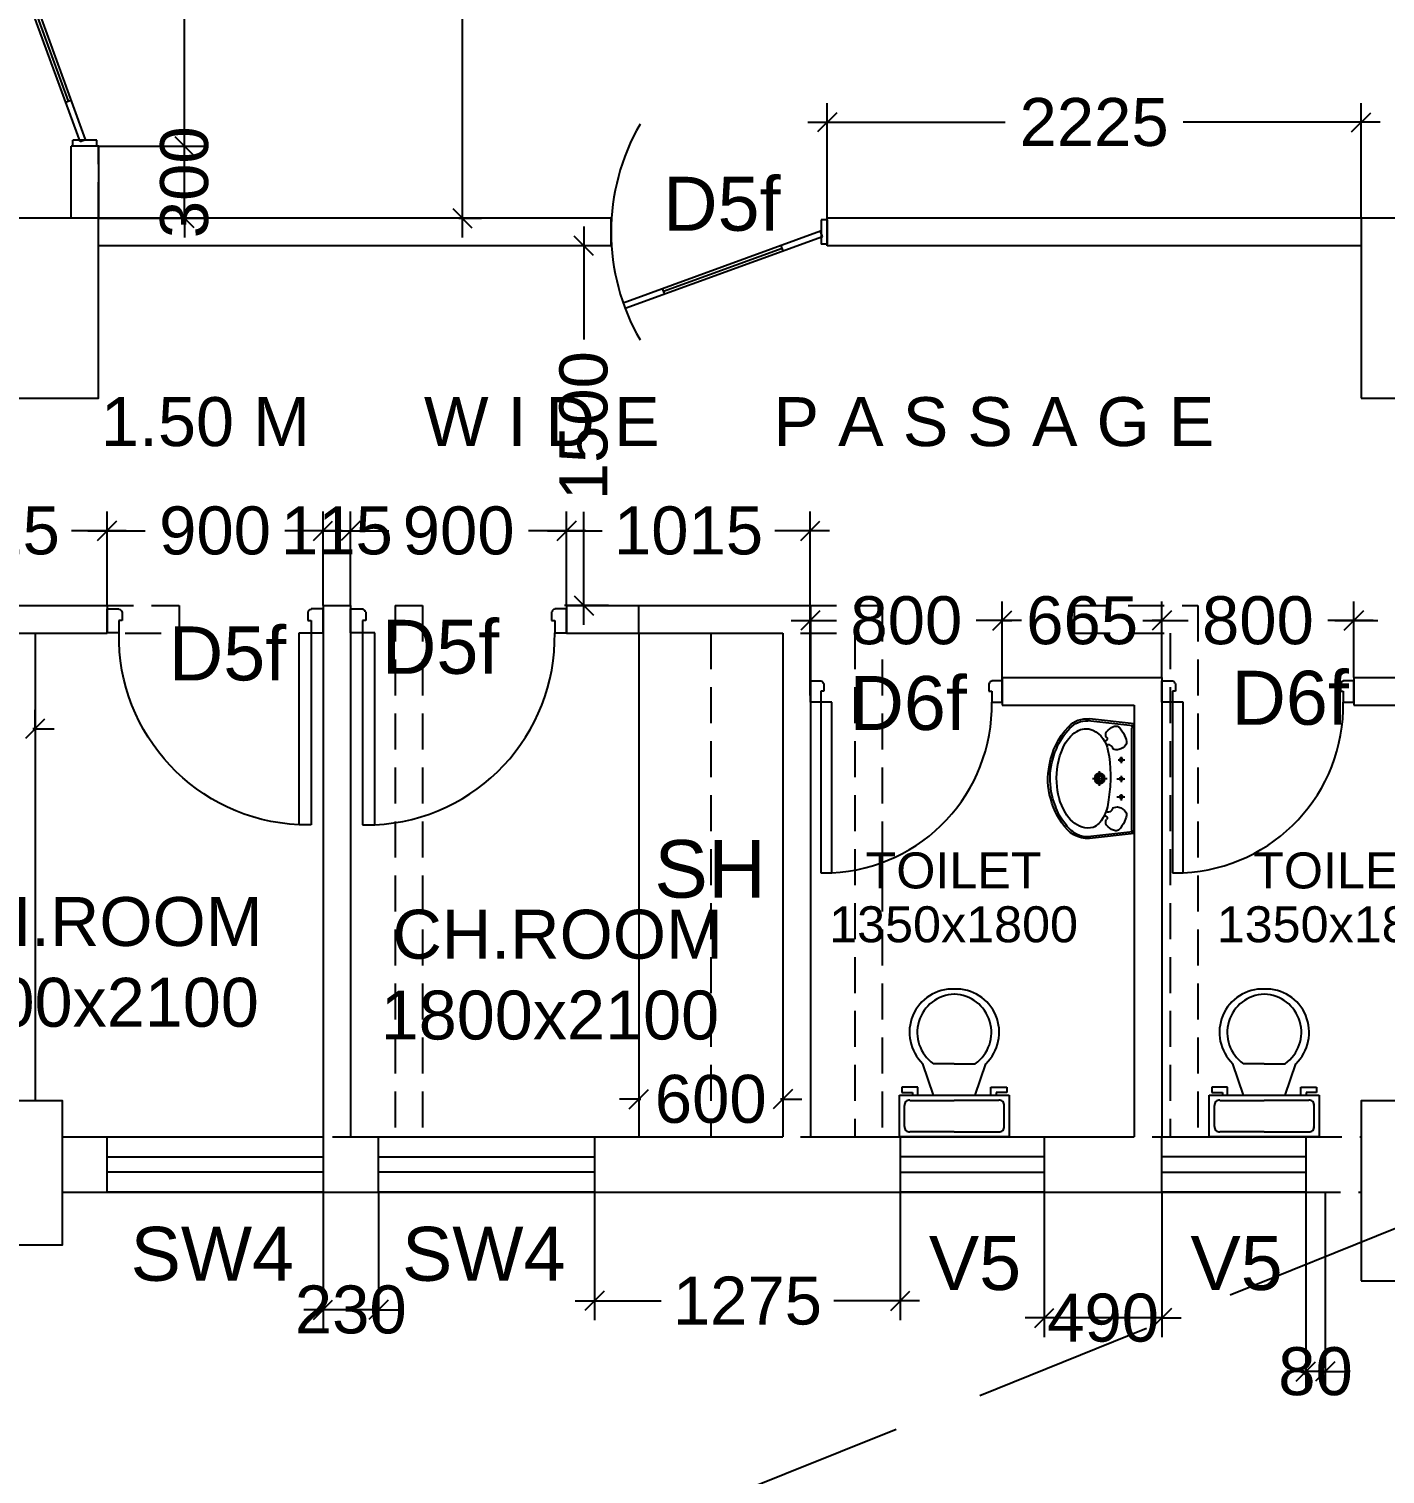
# Model space of a CAD drawing. Extents: x 6345096 to 6738923, y -6490958 to -6305885.
# Drawn here: x 6629621 to 6635272, y -6352716 to -6346691 of the extents above; entities that cross this region are included whole.
import ezdxf
from ezdxf.enums import TextEntityAlignment as Align

# ---------------------------------------------------------------- set-up
doc = ezdxf.new("R2010")
doc.units = 0
doc.header["$LTSCALE"] = 600
doc.header["$MEASUREMENT"] = 0
doc.header["$PDMODE"] = 35
doc.linetypes.add('HIDDEN', pattern=[0.375, 0.25, -0.125])
doc.linetypes.add('HIDDEN2', pattern=[0.1875, 0.125, -0.0625])
doc.layers.get('0').update_dxf_attribs({"linetype": 'CONTINUOUS'})
doc.layers.get('Defpoints').update_dxf_attribs({"linetype": 'CONTINUOUS'})
for name, color, linetype in [('8', 8, 'CONTINUOUS'), ('DOOR', 32, 'CONTINUOUS'), ('Duct', 8, 'CONTINUOUS'), ('FURN', 32, 'CONTINUOUS'), ('HS', 251, 'CONTINUOUS'), ('joinery', 7, 'CONTINUOUS'), ('LA-column', 3, 'CONTINUOUS'), ('Room Dim', 1, 'CONTINUOUS'), ('Shleves', 7, 'CONTINUOUS'), ('TEXT', 6, 'CONTINUOUS'), ('Toi-Euip', 8, 'CONTINUOUS'), ('toi-fix', 46, 'CONTINUOUS'), ('Walls', 7, 'CONTINUOUS'), ('WIN', 151, 'CONTINUOUS'), ('Working Dim', 5, 'CONTINUOUS')]:
    doc.layers.add(name, color=color, linetype=linetype)
doc.styles.add('ari', font='arial.ttf')
doc.styles.add('ARIAL', font='arial.ttf')
doc.dimstyles.new('int. dim', dxfattribs={"dimtxt": 200, "dimasz": 80, "dimexe": 80, "dimexo": 0, "dimgap": 70, "dimtad": 0, "dimdec": 0, "dimzin": 12, "dimdsep": 46, "dimtxsty": 'ari', "dimblk": 'OBLIQUE', "dimcen": 2, "dimdle": 80, "dimclrd": 256, "dimclre": 256, "dimclrt": 6, "dimadec": 0, "dimazin": 0, "dimtfac": 1, "dimtdec": 0, "dimtix": 1, "dimtmove": 2, "dimatfit": 3, "dimfxl": 1, "dimtolj": 1, "dimtzin": 0, "dimlwd": -1, "dimlwe": -1, "dimarcsym": 0})

# ---------------------------------------------------------------- blocks, each defined once
blk = doc.blocks.new('Z$W@#5624')
at = {"layer": 'DOOR'}
for p, q in [((19.2, 469.7), (840.4, 768.6)), ((27.7, 446.2), (848.9, 745.1)), ((187.7, 517.8), (680.4, 697.1)), ((676.2, 708.8), (684.7, 685.4)), ((0, 399.5), (0, 499.4)), ((0, 499.4), (25, 499.4)), ((25, 399.5), (25, 499.4)), ((183.4, 529.5), (192, 506)), ((1797.8, 499.4), (1772.8, 499.4)), ((1772.8, 399.5), (1772.8, 499.4)), ((1797.8, 399.5), (1797.8, 499.4)), ((19.2, 469.7), (27.7, 446.2)), ((1770, 452.6), (948.8, 153.7)), ((1778.6, 429.2), (957.4, 130.3)), ((1778.6, 429.2), (1770, 452.6)), ((0, 399.5), (25, 399.5)), ((1610.1, 381.1), (1117.3, 201.8)), ((1614.3, 369.4), (1605.8, 392.9)), ((1797.8, 399.5), (1772.8, 399.5)), ((1113.1, 213.5), (1121.6, 190.1))]:
    blk.add_line(p, q, dxfattribs=at)
at = {"layer": 'DOOR', "color": 145}
for centre, start_param, end_param in [((0, 449.4), 2.617994, 3.665191), ((1797.8, 449.4), -0.523599, 0.523599)]:
    blk.add_ellipse(centre, major_axis=(-898.9, 0), ratio=1, start_param=start_param, end_param=end_param, dxfattribs=at)
blk = doc.blocks.new('A$C0C564F2B')
at = {"layer": 'DOOR'}
for p, q in [((-30.9, 3.6), (-944.4, -329)), ((-21.4, -22.6), (-30.9, 3.6)), ((-27.8, 55.6), (-27.8, -55.6)), ((0, 55.6), (-27.8, 55.6)), ((0, 55.6), (0, -55.6)), ((-21.4, -22.6), (-934.9, -355.1)), ((-204.1, -89.1), (-213.6, -63)), ((0, -55.6), (-27.8, -55.6)), ((-208.8, -76), (-757, -275.5)), ((-752.2, -288.6), (-761.7, -262.5))]:
    blk.add_line(p, q, dxfattribs=at)
at = {"layer": 'DOOR', "color": 145}
blk.add_ellipse((0, 0), major_axis=(-1000, 0), ratio=1, start_param=-0.523599, end_param=0.523599, dxfattribs=at)
blk = doc.blocks.new('1000')
at = {"layer": 'DOOR'}
for p, q in [((0, -100), (0, 0)), ((0, 0), (49.7, 0)), ((49.7, 0), (49.7, -2.2)), ((63.2, -49.5), (49.7, -49.5)), ((49.7, -49.5), (49.7, -100)), ((63.2, -13.5), (61, -13.5)), ((63.2, -13.5), (63.2, -49.5)), ((836.8, -13.5), (836.8, -49.5)), ((836.8, -13.5), (839, -13.5)), ((836.8, -49.5), (850.3, -49.5)), ((850.3, 0), (850.3, -2.2)), ((900, 0), (850.3, 0)), ((850.3, -49.5), (850.3, -100)), ((900, -100), (900, 0)), ((49.7, -100), (0, -100)), ((49.7, -100), (49.7, -900.6)), ((100.2, -100), (49.7, -100)), ((100.2, -900.6), (100.2, -100)), ((850.3, -100), (900, -100)), ((49.7, -900.6), (100.2, -900.6))]:
    blk.add_line(p, q, dxfattribs=at)
for centre, major_axis, start_param, end_param in [((49.7, -13.5), (-7.95, 7.95), 3.926991, 5.497787), ((850.3, -13.5), (7.95, 7.95), 0.785398, 2.356194)]:
    blk.add_ellipse(centre, major_axis=major_axis, ratio=1, start_param=start_param, end_param=end_param, dxfattribs=at)
at = {"layer": 'DOOR', "color": 145}
blk.add_ellipse((64.3, -115.3), major_axis=(-519.7, 589.8), ratio=1, start_param=2.464943, end_param=4.009476, dxfattribs=at)
blk = doc.blocks.new('_Oblique')
at = {"color": 0, "linetype": 'ByBlock', "lineweight": -2}
blk.add_line((-0.5, -0.5), (0.5, 0.5), dxfattribs=at)
blk = doc.blocks.new('*D989')
at = {"layer": 'Defpoints', "color": 0, "transparency": 16777216}
for p in [(6631411.7, -6345080.4, 5.1), (6631411.8, -6347480.5, 5.1), (6631427, -6347480.5)]:
    blk.add_point(p, dxfattribs=at)
at = {"layer": 'Working Dim', "transparency": 16777216}
for p, q in [((6631427, -6345000.4), (6631427, -6345910.5)), ((6631411.7, -6345080.4), (6631507, -6345080.4)), ((6631427, -6347560.5), (6631427, -6346650.5)), ((6631411.8, -6347480.5), (6631507, -6347480.5))]:
    blk.add_line(p, q, dxfattribs=at)
at = {"layer": 'Working Dim', "transparency": 16777216, "xscale": 80, "yscale": 80, "zscale": 80}
for p, rotation in [((6631427, -6345080.4), 90), ((6631427, -6347480.5), 270)]:
    blk.add_blockref('_Oblique', p, dxfattribs=dict(at, rotation=rotation))
at = {"layer": 'Working Dim', "color": 6, "transparency": 16777216, "insert": (6631427, -6346280.5), "char_height": 200, "attachment_point": 5, "rotation": 90, "style": 'ari'}
blk.add_mtext('\\A1;2400', dxfattribs=at)
blk = doc.blocks.new('*D990')
at = {"layer": 'Defpoints', "color": 0, "transparency": 16777216}
for p in [(6629911.4, -6347180.4, 5.1), (6630268.9, -6347180.4), (6629911.4, -6347480.5, 5.1)]:
    blk.add_point(p, dxfattribs=at)
at = {"layer": 'Working Dim', "transparency": 16777216}
for p, q in [((6630268.9, -6347180.4), (6630268.9, -6347100.4)), ((6629911.4, -6347180.4), (6630348.9, -6347180.4)), ((6630268.9, -6347480.5), (6630268.9, -6347180.4)), ((6629911.4, -6347480.5), (6630348.9, -6347480.5)), ((6630268.9, -6347480.5), (6630268.9, -6347560.5))]:
    blk.add_line(p, q, dxfattribs=at)
at = {"layer": 'Working Dim', "transparency": 16777216, "xscale": 80, "yscale": 80, "zscale": 80}
for p, rotation in [((6630268.9, -6347180.4), 270), ((6630268.9, -6347480.5), 90)]:
    blk.add_blockref('_Oblique', p, dxfattribs=dict(at, rotation=rotation))
at = {"layer": 'Working Dim', "color": 6, "transparency": 16777216, "insert": (6630268.9, -6347330.5), "char_height": 200, "attachment_point": 5, "rotation": 90, "style": 'ari'}
blk.add_mtext('\\A1;300', dxfattribs=at)
blk = doc.blocks.new('*D991')
at = {"layer": 'Defpoints', "color": 0, "transparency": 16777216}
for p in [(6629911.4, -6345380.4, 5.1), (6630268.9, -6345380.4), (6629911.4, -6347180.4, 5.1)]:
    blk.add_point(p, dxfattribs=at)
at = {"layer": 'Working Dim', "transparency": 16777216}
for p, q in [((6630268.9, -6345300.4), (6630268.9, -6345921.5)), ((6629911.4, -6345380.4), (6630348.9, -6345380.4)), ((6630268.9, -6347260.4), (6630268.9, -6346639.3)), ((6629911.4, -6347180.4), (6630348.9, -6347180.4))]:
    blk.add_line(p, q, dxfattribs=at)
at = {"layer": 'Working Dim', "transparency": 16777216, "xscale": 80, "yscale": 80, "zscale": 80}
for p, rotation in [((6630268.9, -6345380.4), 90), ((6630268.9, -6347180.4), 270)]:
    blk.add_blockref('_Oblique', p, dxfattribs=dict(at, rotation=rotation))
at = {"layer": 'Working Dim', "color": 6, "transparency": 16777216, "insert": (6630268.9, -6346280.4), "char_height": 200, "attachment_point": 5, "rotation": 90, "style": 'ari'}
blk.add_mtext('\\A1;1800', dxfattribs=at)
blk = doc.blocks.new('A$C70ED7303')
at = {"layer": 'toi-fix', "color": 8}
for p, q in [((0, 0), (229, 0)), ((229, 0), (229, -174.4)), ((-229, 0), (0, 0)), ((-229, -174.4), (-229, 0)), ((-207.2, -43.6), (-207.2, -130.8)), ((0, -21.8), (-185.4, -21.8)), ((0, -21.8), (185.4, -21.8)), ((207.2, -43.6), (207.2, -130.8)), ((229, -174.4), (-229, -174.4)), ((-185.4, -152.6), (0, -152.6)), ((-174.4, -185.4), (-174.4, -174.4)), ((-152.6, -174.4), (-152.6, -207.2)), ((-87.2, -174.4), (-130.8, -305.3)), ((185.4, -152.6), (0, -152.6)), ((87.2, -174.4), (130.8, -305.3)), ((152.6, -174.4), (152.6, -207.2)), ((174.4, -185.4), (174.4, -174.4)), ((-218.1, -207.2), (-218.1, -185.4)), ((-218.1, -185.4), (-174.4, -185.4)), ((-152.6, -207.2), (-218.1, -207.2)), ((152.6, -207.2), (218.1, -207.2)), ((218.1, -185.4), (174.4, -185.4)), ((218.1, -207.2), (218.1, -185.4)), ((0, -305.3), (-87.2, -305.3)), ((0, -305.3), (87.2, -305.3))]:
    blk.add_line(p, q, dxfattribs=at)
for centre, major_axis, start_param, end_param in [((-188.1, -40.9), (13.6, -13.6), 2.214297, 4.068888), ((188.1, -40.9), (13.6, -13.6), 0.643501, 2.498091), ((-188.1, -133.6), (-13.6, -13.6), 5.35589, 7.21048), ((188.1, -133.6), (-13.6, -13.6), 0.643501, 2.498091), ((-6.6, -436.2), (-127.6, -127.6), 4.686239, 7.105146), ((4.7, -435.5), (-112.7, -112.7), 4.541602, 7.039318), ((6.6, -436.2), (55.8, -171.6), -0.351019, 2.067888), ((-4.7, -435.5), (-112.7, -112.7), 0.814663, 3.31238)]:
    blk.add_ellipse(centre, major_axis=major_axis, ratio=1, start_param=start_param, end_param=end_param, dxfattribs=at)
blk = doc.blocks.new('A$C1E9F72C1')
at = {"layer": 'Toi-Euip', "color": 8}
for p, q in [((-228.2, 0), (-249, -186.3)), ((-228.2, 0), (228.2, 0)), ((228.2, 0), (249, -186.3)), ((-220.9, -6.6), (-241.8, -193.1)), ((-212.9, -9.7), (208.6, -9.7)), ((-63.8, -54.9), (-90.3, -54.9)), ((-76, -72.5), (-76, -39.7)), ((11.6, -54.9), (-14.9, -54.9)), ((-0.6, -72.5), (-0.6, -39.7)), ((91.5, -54.9), (65.1, -54.9)), ((79.3, -67.3), (79.3, -39.7)), ((220.8, -6.2), (241.8, -193.1)), ((0.9, -174.9), (0.9, -113)), ((-29.6, -144.6), (31.2, -144.6))]:
    blk.add_line(p, q, dxfattribs=at)
for centre, radius in [((-76, -54.9), 6.49), ((-0.6, -54.9), 6.49), ((79.3, -54.9), 6.49), ((0.9, -144.6), 21.7), ((0.9, -144.6), 15.6), ((0.9, -144.6), 11)]:
    blk.add_circle(centre, radius, dxfattribs=at)
for centre, radius, start, end in [((-208.1, 14.7), 24.9, 216.2215, 258.85487), ((207.9, 16.2), 26, 271.42036, 321.25129), ((-196.3, -76.7), 20.9, 116.80905, 207.50919), ((-125, -156.3), 127.2, 109.58641, 129.40175), ((-151.5, -66.7), 34.3, 68.64386, 118.08079), ((-167.5, -75.4), 49.6, 12.80704, 54.9415), ((169.6, -75.4), 49.6, 125.0585, 167.19296), ((153.6, -66.7), 34.3, 61.91921, 111.35614), ((127.1, -156.3), 127.2, 50.59825, 70.41359), ((198.5, -76.7), 20.9, 332.49081, 63.19095), ((-160.4, -68.2), 57.4, 198.35041, 235.03309), ((-181.8, -101.4), 18, 230.4642, 309.53581), ((-164.3, -121.5), 8.67, 53.89261, 133.95969), ((-76.5, -275.6), 168.3, 94.02807, 120.40977), ((-162.9, -122.5), 8.8, 329.67126, 65.48955), ((-131.5, -107.7), 8.62, 142.69611, 276.84736), ((-114.5, -115.3), 27, 106.38602, 151.72849), ((-150, -73.3), 32.2, 330.07912, 16.03456), ((34.9, -905.9), 807.6, 92.47999, 98.77724), ((-3.2, -837.5), 738.4, 84.45177, 89.75687), ((46.1, -400.7), 299, 76.17326, 85.7679), ((102.1, -220), 110.7, 24.97787, 81.97978), ((152.1, -73.3), 32.2, 163.96544, 209.92088), ((116.6, -115.3), 27, 28.27151, 73.61398), ((134.9, -107.4), 7.45, 281.31974, 41.70163), ((164.3, -121.7), 7.8, 112.06932, 194.84772), ((166.5, -121.5), 8.67, 46.04031, 126.10739), ((183.9, -101.4), 18, 230.46419, 309.5358), ((162.5, -68.2), 57.4, 304.96691, 341.64959), ((-110.1, -193), 95.5, 167.34537, 194.41456), ((-129.4, -204.5), 80.8, 113.61868, 156.30705), ((136.7, -201.5), 71.5, 327.59194, 23.22206), ((-165.7, -196.5), 84, 173.00409, 196.76082), ((-141.4, -199.1), 106.9, 191.44792, 227.66), ((-163.3, -200.1), 78.8, 174.85979, 213.20886), ((-82.7, -174.7), 127.1, 199.30539, 242.2025), ((77.5, -165.5), 140.9, 291.68677, 328.13967), ((146.7, -197.7), 95.2, 311.91048, 2.7762), ((149.6, -199.6), 100.3, 311.38312, 7.60576), ((-120.4, -183.5), 124.2, 208.78543, 238.15851), ((-15.6, -66.9), 289.4, 226.88006, 256.31993), ((-54.2, -135.8), 202, 229.31459, 253.01061), ((-13.2, -73.3), 249.6, 238.9436, 269.48126), ((4.7, -23.5), 300.1, 266.15461, 294.58929), ((11.5, -60.2), 296.4, 278.97703, 313.61545), ((18.1, -68), 277.7, 292.33265, 313.78267), ((0.4, -45.6), 305.3, 248.15029, 293.80492), ((-3.9, -83.4), 276.6, 253.14844, 282.86095)]:
    blk.add_arc(centre, radius, start, end, dxfattribs=at)
blk = doc.blocks.new('*D1159')
at = {"layer": 'Defpoints', "color": 0, "transparency": 16777216}
for p in [(6629946.4, -6348783.4), (6628931.4, -6349095.4, 5.1), (6629946.4, -6349095.4, 5.1)]:
    blk.add_point(p, dxfattribs=at)
at = {"layer": 'Working Dim', "transparency": 16777216}
for p, q in [((6628931.4, -6349095.4), (6628931.4, -6348703.4)), ((6629946.4, -6349095.4), (6629946.4, -6348703.4)), ((6628851.4, -6348783.4), (6629079, -6348783.4)), ((6630026.4, -6348783.4), (6629798.9, -6348783.4))]:
    blk.add_line(p, q, dxfattribs=at)
at = {"layer": 'Working Dim', "transparency": 16777216, "xscale": 80, "yscale": 80, "zscale": 80, "rotation": 180}
blk.add_blockref('_Oblique', (6628931.4, -6348783.4), dxfattribs=at)
at = {"layer": 'Working Dim', "transparency": 16777216, "xscale": 80, "yscale": 80, "zscale": 80}
blk.add_blockref('_Oblique', (6629946.4, -6348783.4), dxfattribs=at)
at = {"layer": 'Working Dim', "color": 6, "transparency": 16777216, "insert": (6629438.9, -6348783.4), "char_height": 200, "attachment_point": 5, "style": 'ari'}
blk.add_mtext('\\A1;1015', dxfattribs=at)
blk = doc.blocks.new('*D1160')
at = {"layer": 'Defpoints', "color": 0, "transparency": 16777216}
for p in [(6630846.4, -6348783.4), (6629946.4, -6349095.4, 5.1), (6630846.4, -6349095.4, 1.6)]:
    blk.add_point(p, dxfattribs=at)
at = {"layer": 'Working Dim', "transparency": 16777216}
for p, q in [((6629946.4, -6349095.4), (6629946.4, -6348703.4)), ((6630846.4, -6349095.4), (6630846.4, -6348703.4)), ((6629866.4, -6348783.4), (6630105.8, -6348783.4)), ((6630926.4, -6348783.4), (6630687, -6348783.4))]:
    blk.add_line(p, q, dxfattribs=at)
at = {"layer": 'Working Dim', "transparency": 16777216, "xscale": 80, "yscale": 80, "zscale": 80, "rotation": 180}
blk.add_blockref('_Oblique', (6629946.4, -6348783.4), dxfattribs=at)
at = {"layer": 'Working Dim', "transparency": 16777216, "xscale": 80, "yscale": 80, "zscale": 80}
blk.add_blockref('_Oblique', (6630846.4, -6348783.4), dxfattribs=at)
at = {"layer": 'Working Dim', "color": 6, "transparency": 16777216, "insert": (6630396.4, -6348783.4), "char_height": 200, "attachment_point": 5, "style": 'ari'}
blk.add_mtext('\\A1;900', dxfattribs=at)
blk = doc.blocks.new('*D1161')
at = {"layer": 'Defpoints', "color": 0, "transparency": 16777216}
for p in [(6630961.4, -6348783.4), (6630846.4, -6349095.4, 1.6), (6630961.4, -6349095.4, 5.1)]:
    blk.add_point(p, dxfattribs=at)
at = {"layer": 'Working Dim', "transparency": 16777216}
for p, q in [((6630846.4, -6349095.4), (6630846.4, -6348703.4)), ((6630961.4, -6349095.4), (6630961.4, -6348703.4)), ((6630846.4, -6348783.4), (6630766.4, -6348783.4)), ((6630846.4, -6348783.4), (6630961.4, -6348783.4)), ((6630961.4, -6348783.4), (6631041.4, -6348783.4))]:
    blk.add_line(p, q, dxfattribs=at)
at = {"layer": 'Working Dim', "transparency": 16777216, "xscale": 80, "yscale": 80, "zscale": 80}
blk.add_blockref('_Oblique', (6630846.4, -6348783.4), dxfattribs=at)
at = {"layer": 'Working Dim', "transparency": 16777216, "xscale": 80, "yscale": 80, "zscale": 80, "rotation": 180}
blk.add_blockref('_Oblique', (6630961.4, -6348783.4), dxfattribs=at)
at = {"layer": 'Working Dim', "color": 6, "transparency": 16777216, "insert": (6630903.9, -6348783.4), "char_height": 200, "attachment_point": 5, "style": 'ari'}
blk.add_mtext('\\A1;115', dxfattribs=at)
blk = doc.blocks.new('*D1162')
at = {"layer": 'Defpoints', "color": 0, "transparency": 16777216}
for p in [(6631861.4, -6348783.4), (6630961.4, -6349095.4, 5.1), (6631861.4, -6349095.4, 1.6)]:
    blk.add_point(p, dxfattribs=at)
at = {"layer": 'Working Dim', "transparency": 16777216}
for p, q in [((6630961.4, -6349095.4), (6630961.4, -6348703.4)), ((6631861.4, -6349095.4), (6631861.4, -6348703.4)), ((6630881.4, -6348783.4), (6631120.8, -6348783.4)), ((6631941.4, -6348783.4), (6631702, -6348783.4))]:
    blk.add_line(p, q, dxfattribs=at)
at = {"layer": 'Working Dim', "transparency": 16777216, "xscale": 80, "yscale": 80, "zscale": 80, "rotation": 180}
blk.add_blockref('_Oblique', (6630961.4, -6348783.4), dxfattribs=at)
at = {"layer": 'Working Dim', "transparency": 16777216, "xscale": 80, "yscale": 80, "zscale": 80}
blk.add_blockref('_Oblique', (6631861.4, -6348783.4), dxfattribs=at)
at = {"layer": 'Working Dim', "color": 6, "transparency": 16777216, "insert": (6631411.4, -6348783.4), "char_height": 200, "attachment_point": 5, "style": 'ari'}
blk.add_mtext('\\A1;900', dxfattribs=at)
blk = doc.blocks.new('*D1163')
at = {"layer": 'Defpoints', "color": 0, "transparency": 16777216}
for p in [(6632876.9, -6348783.4), (6631861.4, -6349095.4, 1.6), (6632876.9, -6349095.4, 5.1)]:
    blk.add_point(p, dxfattribs=at)
at = {"layer": 'Working Dim', "transparency": 16777216}
for p, q in [((6631861.4, -6349095.4), (6631861.4, -6348703.4)), ((6632876.9, -6349095.4), (6632876.9, -6348703.4)), ((6631781.4, -6348783.4), (6632009.2, -6348783.4)), ((6632956.9, -6348783.4), (6632729.2, -6348783.4))]:
    blk.add_line(p, q, dxfattribs=at)
at = {"layer": 'Working Dim', "transparency": 16777216, "xscale": 80, "yscale": 80, "zscale": 80, "rotation": 180}
blk.add_blockref('_Oblique', (6631861.4, -6348783.4), dxfattribs=at)
at = {"layer": 'Working Dim', "transparency": 16777216, "xscale": 80, "yscale": 80, "zscale": 80}
blk.add_blockref('_Oblique', (6632876.9, -6348783.4), dxfattribs=at)
at = {"layer": 'Working Dim', "color": 6, "transparency": 16777216, "insert": (6632369.2, -6348783.4), "char_height": 200, "attachment_point": 5, "style": 'ari'}
blk.add_mtext('\\A1;1015', dxfattribs=at)
blk = doc.blocks.new('*D1164')
at = {"layer": 'Defpoints', "color": 0, "transparency": 16777216}
for p in [(6633676.9, -6349157.8), (6632876.9, -6349469.8, 5.1), (6633676.9, -6349469.8, 5.1)]:
    blk.add_point(p, dxfattribs=at)
at = {"layer": 'Working Dim', "transparency": 16777216}
for p, q in [((6632876.9, -6349469.8), (6632876.9, -6349077.8)), ((6633676.9, -6349469.8), (6633676.9, -6349077.8)), ((6632796.9, -6349157.8), (6632986.2, -6349157.8)), ((6633756.9, -6349157.8), (6633567.7, -6349157.8))]:
    blk.add_line(p, q, dxfattribs=at)
at = {"layer": 'Working Dim', "transparency": 16777216, "xscale": 80, "yscale": 80, "zscale": 80, "rotation": 180}
blk.add_blockref('_Oblique', (6632876.9, -6349157.8), dxfattribs=at)
at = {"layer": 'Working Dim', "transparency": 16777216, "xscale": 80, "yscale": 80, "zscale": 80}
blk.add_blockref('_Oblique', (6633676.9, -6349157.8), dxfattribs=at)
at = {"layer": 'Working Dim', "color": 6, "transparency": 16777216, "insert": (6633276.9, -6349157.8), "char_height": 200, "attachment_point": 5, "style": 'ari'}
blk.add_mtext('\\A1;800', dxfattribs=at)
blk = doc.blocks.new('*D1165')
at = {"layer": 'Defpoints', "color": 0, "transparency": 16777216}
for p in [(6634341.9, -6349157.8), (6634341.9, -6349395.4), (6633676.9, -6349469.8, 5.1)]:
    blk.add_point(p, dxfattribs=at)
at = {"layer": 'Working Dim', "transparency": 16777216}
for p, q in [((6633676.9, -6349469.8), (6633676.9, -6349077.8)), ((6634341.9, -6349395.4), (6634341.9, -6349077.8)), ((6633676.9, -6349157.8), (6633596.9, -6349157.8)), ((6633676.9, -6349157.8), (6633717.2, -6349157.8)), ((6634341.9, -6349157.8), (6634301.7, -6349157.8)), ((6634341.9, -6349157.8), (6634421.9, -6349157.8))]:
    blk.add_line(p, q, dxfattribs=at)
at = {"layer": 'Working Dim', "transparency": 16777216, "xscale": 80, "yscale": 80, "zscale": 80}
blk.add_blockref('_Oblique', (6633676.9, -6349157.8), dxfattribs=at)
at = {"layer": 'Working Dim', "transparency": 16777216, "xscale": 80, "yscale": 80, "zscale": 80, "rotation": 180}
blk.add_blockref('_Oblique', (6634341.9, -6349157.8), dxfattribs=at)
at = {"layer": 'Working Dim', "color": 6, "transparency": 16777216, "insert": (6634009.4, -6349157.8), "char_height": 200, "attachment_point": 5, "style": 'ari'}
blk.add_mtext('\\A1;665', dxfattribs=at)
blk = doc.blocks.new('*D1166')
at = {"layer": 'Defpoints', "color": 0, "transparency": 16777216}
for p in [(6635141.9, -6349157.8), (6634341.9, -6349395.4, 1.6), (6635141.9, -6349395.4, 1.6)]:
    blk.add_point(p, dxfattribs=at)
at = {"layer": 'Working Dim', "transparency": 16777216}
for p, q in [((6634341.9, -6349395.4), (6634341.9, -6349077.8)), ((6635141.9, -6349395.4), (6635141.9, -6349077.8)), ((6634261.9, -6349157.8), (6634451.2, -6349157.8)), ((6635221.9, -6349157.8), (6635032.7, -6349157.8))]:
    blk.add_line(p, q, dxfattribs=at)
at = {"layer": 'Working Dim', "transparency": 16777216, "xscale": 80, "yscale": 80, "zscale": 80, "rotation": 180}
blk.add_blockref('_Oblique', (6634341.9, -6349157.8), dxfattribs=at)
at = {"layer": 'Working Dim', "transparency": 16777216, "xscale": 80, "yscale": 80, "zscale": 80}
blk.add_blockref('_Oblique', (6635141.9, -6349157.8), dxfattribs=at)
at = {"layer": 'Working Dim', "color": 6, "transparency": 16777216, "insert": (6634741.9, -6349157.8), "char_height": 200, "attachment_point": 5, "style": 'ari'}
blk.add_mtext('\\A1;800', dxfattribs=at)
blk = doc.blocks.new('*D1167')
at = {"layer": 'Defpoints', "color": 0, "transparency": 16777216}
for p in [(6635921.9, -6349157.8), (6635141.9, -6349395.4, 1.6), (6635921.9, -6349395.4)]:
    blk.add_point(p, dxfattribs=at)
at = {"layer": 'Working Dim', "transparency": 16777216}
for p, q in [((6635141.9, -6349395.4), (6635141.9, -6349077.8)), ((6635921.9, -6349395.4), (6635921.9, -6349077.8)), ((6635061.9, -6349157.8), (6635242.2, -6349157.8)), ((6636001.9, -6349157.8), (6635821.7, -6349157.8))]:
    blk.add_line(p, q, dxfattribs=at)
at = {"layer": 'Working Dim', "transparency": 16777216, "xscale": 80, "yscale": 80, "zscale": 80, "rotation": 180}
blk.add_blockref('_Oblique', (6635141.9, -6349157.8), dxfattribs=at)
at = {"layer": 'Working Dim', "transparency": 16777216, "xscale": 80, "yscale": 80, "zscale": 80}
blk.add_blockref('_Oblique', (6635921.9, -6349157.8), dxfattribs=at)
at = {"layer": 'Working Dim', "color": 6, "transparency": 16777216, "insert": (6635531.9, -6349157.8), "char_height": 200, "attachment_point": 5, "style": 'ari'}
blk.add_mtext('\\A1;780', dxfattribs=at)
blk = doc.blocks.new('*D1942')
at = {"layer": 'Defpoints', "color": 0, "transparency": 16777216}
for p in [(6631932.7, -6347595.5), (6632035.7, -6347595.5), (6632035.7, -6349095.4)]:
    blk.add_point(p, dxfattribs=at)
at = {"layer": 'Working Dim', "transparency": 16777216}
for p, q in [((6631932.7, -6347515.5), (6631932.7, -6347986.6)), ((6632035.7, -6347595.5), (6631852.7, -6347595.5)), ((6631932.7, -6349175.4), (6631932.7, -6348704.3)), ((6632035.7, -6349095.4), (6631852.7, -6349095.4))]:
    blk.add_line(p, q, dxfattribs=at)
at = {"layer": 'Working Dim', "transparency": 16777216, "xscale": 80, "yscale": 80, "zscale": 80}
for p, rotation in [((6631932.7, -6347595.5), 90), ((6631932.7, -6349095.4), 270)]:
    blk.add_blockref('_Oblique', p, dxfattribs=dict(at, rotation=rotation))
at = {"layer": 'Working Dim', "color": 6, "transparency": 16777216, "insert": (6631932.7, -6348345.4), "char_height": 200, "attachment_point": 5, "rotation": 90, "style": 'ari'}
blk.add_mtext('\\A1;1500', dxfattribs=at)
blk = doc.blocks.new('*D1943')
at = {"layer": 'Defpoints', "color": 0, "transparency": 16777216}
for p in [(6632946.9, -6347080.8), (6632946.9, -6347480.4, -0.3), (6635171.9, -6347480.4, 11189.6)]:
    blk.add_point(p, dxfattribs=at)
at = {"layer": 'Working Dim', "transparency": 16777216}
for p, q in [((6632946.9, -6347480.4), (6632946.9, -6347000.8)), ((6635171.9, -6347480.4), (6635171.9, -6347000.8)), ((6632866.9, -6347080.8), (6633688.3, -6347080.8)), ((6635251.9, -6347080.8), (6634430.5, -6347080.8))]:
    blk.add_line(p, q, dxfattribs=at)
at = {"layer": 'Working Dim', "transparency": 16777216, "xscale": 80, "yscale": 80, "zscale": 80, "rotation": 180}
blk.add_blockref('_Oblique', (6632946.9, -6347080.8), dxfattribs=at)
at = {"layer": 'Working Dim', "transparency": 16777216, "xscale": 80, "yscale": 80, "zscale": 80}
blk.add_blockref('_Oblique', (6635171.9, -6347080.8), dxfattribs=at)
at = {"layer": 'Working Dim', "color": 6, "transparency": 16777216, "insert": (6634059.4, -6347080.8), "char_height": 200, "attachment_point": 5, "style": 'ari'}
blk.add_mtext('\\A1;2225', dxfattribs=at)
blk = doc.blocks.new('*D1946')
at = {"layer": 'Defpoints', "color": 0, "transparency": 16777216}
for p in [(6634941.9, -6351540.4), (6635022, -6351540.4), (6634941.9, -6352288.3)]:
    blk.add_point(p, dxfattribs=at)
at = {"layer": 'Working Dim', "transparency": 16777216}
for p, q in [((6634941.9, -6351540.4), (6634941.9, -6352368.3)), ((6635022, -6351540.4), (6635022, -6352368.3)), ((6634941.9, -6352288.3), (6634861.9, -6352288.3)), ((6635022, -6352288.3), (6634941.9, -6352288.3)), ((6635022, -6352288.3), (6635102, -6352288.3))]:
    blk.add_line(p, q, dxfattribs=at)
at = {"layer": 'Working Dim', "transparency": 16777216, "xscale": 80, "yscale": 80, "zscale": 80}
blk.add_blockref('_Oblique', (6634941.9, -6352288.3), dxfattribs=at)
at = {"layer": 'Working Dim', "transparency": 16777216, "xscale": 80, "yscale": 80, "zscale": 80, "rotation": 180}
blk.add_blockref('_Oblique', (6635022, -6352288.3), dxfattribs=at)
at = {"layer": 'Working Dim', "color": 6, "transparency": 16777216, "insert": (6634982, -6352288.3), "char_height": 200, "attachment_point": 5, "style": 'ari'}
blk.add_mtext('\\A1;80', dxfattribs=at)
blk = doc.blocks.new('*D1947')
at = {"layer": 'Defpoints', "color": 0, "transparency": 16777216}
for p in [(6633851.9, -6351540.4), (6634341.9, -6351540.4), (6633851.9, -6352065)]:
    blk.add_point(p, dxfattribs=at)
at = {"layer": 'Working Dim', "transparency": 16777216}
for p, q in [((6633851.9, -6351540.4), (6633851.9, -6352145)), ((6634341.9, -6351540.4), (6634341.9, -6352145)), ((6633851.9, -6352065), (6633771.9, -6352065)), ((6634341.9, -6352065), (6633851.9, -6352065)), ((6634341.9, -6352065), (6634421.9, -6352065))]:
    blk.add_line(p, q, dxfattribs=at)
at = {"layer": 'Working Dim', "transparency": 16777216, "xscale": 80, "yscale": 80, "zscale": 80}
blk.add_blockref('_Oblique', (6633851.9, -6352065), dxfattribs=at)
at = {"layer": 'Working Dim', "transparency": 16777216, "xscale": 80, "yscale": 80, "zscale": 80, "rotation": 180}
blk.add_blockref('_Oblique', (6634341.9, -6352065), dxfattribs=at)
at = {"layer": 'Working Dim', "color": 6, "transparency": 16777216, "insert": (6634096.9, -6352065), "char_height": 200, "attachment_point": 5, "style": 'ari'}
blk.add_mtext('\\A1;490', dxfattribs=at)
blk = doc.blocks.new('*D1948')
at = {"layer": 'Defpoints', "color": 0, "transparency": 16777216}
for p in [(6631977.4, -6351540.4), (6633251.9, -6351540.4), (6631977.4, -6351993.8)]:
    blk.add_point(p, dxfattribs=at)
at = {"layer": 'Working Dim', "transparency": 16777216}
for p, q in [((6631977.4, -6351540.4), (6631977.4, -6352073.8)), ((6633251.9, -6351540.4), (6633251.9, -6352073.8)), ((6631897.4, -6351993.8), (6632254.7, -6351993.8)), ((6633331.9, -6351993.8), (6632974.7, -6351993.8))]:
    blk.add_line(p, q, dxfattribs=at)
at = {"layer": 'Working Dim', "transparency": 16777216, "xscale": 80, "yscale": 80, "zscale": 80, "rotation": 180}
blk.add_blockref('_Oblique', (6631977.4, -6351993.8), dxfattribs=at)
at = {"layer": 'Working Dim', "transparency": 16777216, "xscale": 80, "yscale": 80, "zscale": 80}
blk.add_blockref('_Oblique', (6633251.9, -6351993.8), dxfattribs=at)
at = {"layer": 'Working Dim', "color": 6, "transparency": 16777216, "insert": (6632614.7, -6351993.8), "char_height": 200, "attachment_point": 5, "style": 'ari'}
blk.add_mtext('\\A1;1275', dxfattribs=at)
blk = doc.blocks.new('*D1949')
at = {"layer": 'Defpoints', "color": 0, "transparency": 16777216}
for p in [(6630846.4, -6351540.4), (6631077.4, -6351540.4), (6630846.4, -6352030.9)]:
    blk.add_point(p, dxfattribs=at)
at = {"layer": 'Working Dim', "transparency": 16777216}
for p, q in [((6630846.4, -6351540.4), (6630846.4, -6352110.9)), ((6631077.4, -6351540.4), (6631077.4, -6352110.9)), ((6630846.4, -6352030.9), (6630766.4, -6352030.9)), ((6631077.4, -6352030.9), (6630846.4, -6352030.9)), ((6631077.4, -6352030.9), (6631157.4, -6352030.9))]:
    blk.add_line(p, q, dxfattribs=at)
at = {"layer": 'Working Dim', "transparency": 16777216, "xscale": 80, "yscale": 80, "zscale": 80}
blk.add_blockref('_Oblique', (6630846.4, -6352030.9), dxfattribs=at)
at = {"layer": 'Working Dim', "transparency": 16777216, "xscale": 80, "yscale": 80, "zscale": 80, "rotation": 180}
blk.add_blockref('_Oblique', (6631077.4, -6352030.9), dxfattribs=at)
at = {"layer": 'Working Dim', "color": 6, "transparency": 16777216, "insert": (6630961.9, -6352030.9), "char_height": 200, "attachment_point": 5, "style": 'ari'}
blk.add_mtext('\\A1;230', dxfattribs=at)
blk = doc.blocks.new('*D2068')
at = {"layer": 'Defpoints', "color": 0, "transparency": 16777216}
for p in [(6632161.9, -6351137.9, 2.2), (6632761.9, -6351137.9), (6632761.9, -6351153)]:
    blk.add_point(p, dxfattribs=at)
at = {"layer": 'Working Dim', "transparency": 16777216}
for p, q in [((6632161.9, -6351153), (6632081.9, -6351153)), ((6632161.9, -6351137.9), (6632161.9, -6351233)), ((6632161.9, -6351153), (6632170.8, -6351153)), ((6632761.9, -6351153), (6632753.1, -6351153)), ((6632761.9, -6351137.9), (6632761.9, -6351233)), ((6632761.9, -6351153), (6632841.9, -6351153))]:
    blk.add_line(p, q, dxfattribs=at)
at = {"layer": 'Working Dim', "transparency": 16777216, "xscale": 80, "yscale": 80, "zscale": 80}
blk.add_blockref('_Oblique', (6632161.9, -6351153), dxfattribs=at)
at = {"layer": 'Working Dim', "transparency": 16777216, "xscale": 80, "yscale": 80, "zscale": 80, "rotation": 180}
blk.add_blockref('_Oblique', (6632761.9, -6351153), dxfattribs=at)
at = {"layer": 'Working Dim', "color": 6, "transparency": 16777216, "insert": (6632461.9, -6351153), "char_height": 200, "attachment_point": 5, "style": 'ari'}
blk.add_mtext('\\A1;600', dxfattribs=at)
blk = doc.blocks.new('*D2069')
at = {"layer": 'Defpoints', "color": 0, "transparency": 16777216}
for p in [(6629046.4, -6349609.4), (6629046.4, -6349609.4), (6629646.4, -6349609.4, -2.8)]:
    blk.add_point(p, dxfattribs=at)
at = {"layer": 'Working Dim', "transparency": 16777216}
for p, q in [((6629046.4, -6349609.4), (6629046.4, -6349529.4)), ((6629646.4, -6349609.4), (6629646.4, -6349529.4)), ((6629046.4, -6349609.4), (6628966.4, -6349609.4)), ((6629046.4, -6349609.4), (6629055.3, -6349609.4)), ((6629646.4, -6349609.4), (6629637.6, -6349609.4)), ((6629646.4, -6349609.4), (6629726.4, -6349609.4))]:
    blk.add_line(p, q, dxfattribs=at)
at = {"layer": 'Working Dim', "transparency": 16777216, "xscale": 80, "yscale": 80, "zscale": 80}
blk.add_blockref('_Oblique', (6629046.4, -6349609.4), dxfattribs=at)
at = {"layer": 'Working Dim', "transparency": 16777216, "xscale": 80, "yscale": 80, "zscale": 80, "rotation": 180}
blk.add_blockref('_Oblique', (6629646.4, -6349609.4), dxfattribs=at)
at = {"layer": 'Working Dim', "color": 6, "transparency": 16777216, "insert": (6629346.4, -6349609.4), "char_height": 200, "attachment_point": 5, "style": 'ari'}
blk.add_mtext('\\A1;600', dxfattribs=at)
blk = doc.blocks.new('A$C2CD672AE')
at = {"layer": 'FURN', "color": 8, "linetype": 'HIDDEN'}
blk.add_line((102142.6, 107213.5, -0.4), (102142.6, 105113.5, 1), dxfattribs=at)
at = {"layer": 'Walls', "color": 8, "linetype": 'HIDDEN'}
for p, q in [((99477.1, 108943.5), (99477.1, 109243.5)), ((99592.1, 109243.5), (99477.1, 109243.5)), ((99592.1, 108943.5), (99592.1, 109243.5)), ((101727.5, 108943.4), (99592.1, 108943.3)), ((101727.5, 108828.3), (101727.5, 108943.4)), ((104852.5, 108943.4), (102627.5, 108943.4)), ((102627.5, 108828.3), (102627.5, 108943.4)), ((101727.5, 108828.4), (99592, 108828.3)), ((104852.5, 108828.4), (102627.5, 108828.4)), ((98912.1, 107328.5), (99927.1, 107328.5)), ((99927.1, 107328.5), (99927.1, 107213.5)), ((100827.1, 107328.5), (100942.1, 107328.5)), ((100827.1, 107328.5), (100827.1, 105113.5)), ((100942.1, 107328.5), (100942.1, 105113.5)), ((101842.1, 107328.5), (102857.6, 107328.5)), ((101842.1, 107328.5), (101842.1, 107213.5)), ((102857.6, 107328.5), (102857.6, 105113.5)), ((103657.6, 107328.5), (104172.6, 107328.5)), ((103657.6, 107328.5), (103657.6, 107213.5)), ((104172.6, 107328.5), (104172.6, 105113.5)), ((99027.1, 107213.5), (99927.1, 107213.5)), ((101842.1, 107213.5), (102742.6, 107213.5)), ((102742.6, 107213.5), (102742.6, 105113.5)), ((103657.6, 107213.5), (104057.6, 107213.5)), ((104057.6, 107213.5), (104057.6, 105113.5)), ((99442, 105113.4), (100827.1, 105113.5)), ((100942.1, 105113.5), (102742.6, 105113.5)), ((102857.6, 105113.5), (104057.6, 105113.5)), ((104172.6, 105113.5), (104852.6, 105113.5)), ((99442.1, 104883.5), (104852.6, 104883.5))]:
    blk.add_line(p, q, dxfattribs=at)

msp = doc.modelspace()

# ---------------------------------------------------------------- linework, layer by layer
at = {"layer": 'Duct', "color": 8, "linetype": 'HIDDEN2', "ltscale": 10}
msp.add_line((6635321.942, -6351689.463, -10.486), (6618473.441, -6358470.6, -10.486), dxfattribs=at)
at = {"layer": 'FURN'}
msp.add_line((6632161.932, -6349210.434, -11.964), (6632161.942, -6351310.434, -10.486), dxfattribs=at)
at = {"layer": 'LA-column', "color": 2}
for points, elevation in [([(6629160.354, -6348230.477), (6629910.354, -6348230.477), (6629910.354, -6347480.477), (6629160.354, -6347480.477)], 11176.851), ([(6635171.855, -6348230.477), (6635921.855, -6348230.477), (6635921.855, -6347480.477), (6635171.855, -6347480.477)], 11176.851), ([(6629160.354, -6351760.568), (6629760.354, -6351760.568), (6629760.354, -6351160.568), (6629160.354, -6351160.568)], -11174.789), ([(6635171.855, -6351910.569), (6635921.855, -6351910.569), (6635921.855, -6351160.569), (6635171.855, -6351160.569)], 1.031)]:
    msp.add_lwpolyline(points, close=True, dxfattribs=dict(at, elevation=elevation))
at = {"layer": 'Shleves'}
for p, q in [((6629646.441, -6349210.431, -15.617), (6629646.441, -6351160.537, -15.617)), ((6632161.932, -6349210.434, -17.095), (6632161.942, -6351310.434, -15.617))]:
    msp.add_line(p, q, dxfattribs=at)
at = {"layer": 'Walls', "linetype": 'Continuous'}
for p, q in [((6629796.442, -6347480.533, -12.768), (6629796.442, -6347180.429, -12.768)), ((6629911.442, -6347180.429, -12.768), (6629796.442, -6347180.429, -12.768)), ((6629911.442, -6347480.533, -12.768), (6629911.442, -6347180.429, -12.768)), ((6632046.924, -6347480.463, -12.768), (6629911.441, -6347480.537, -12.768)), ((6632046.924, -6347595.55, -12.768), (6632046.924, -6347480.463, -12.768)), ((6635171.854, -6347480.432, 11176.851), (6632946.924, -6347480.445, -12.768)), ((6632946.924, -6347595.55, -12.768), (6632946.924, -6347480.445, -12.768)), ((6632046.924, -6347595.463, -12.768), (6629911.444, -6347595.537, -12.768)), ((6635171.855, -6347595.432, 11176.851), (6632946.924, -6347595.445, -12.768)), ((6628931.441, -6349095.431, -12.768), (6629946.441, -6349095.431, -12.768)), ((6629946.441, -6349095.431, -12.768), (6629946.441, -6349210.431, -12.768)), ((6630846.441, -6349095.431, -12.768), (6630961.441, -6349095.431, -12.768)), ((6630846.441, -6349095.431, -12.768), (6630846.441, -6351310.431, -12.768)), ((6630961.441, -6349095.431, -12.768), (6630961.441, -6351310.431, -12.768)), ((6631861.441, -6349095.431, -12.768), (6632876.931, -6349095.431, -12.768)), ((6631861.441, -6349095.431, -12.768), (6631861.441, -6349210.431, -12.768)), ((6632876.931, -6349095.431, -12.768), (6632876.942, -6351310.431, -12.768)), ((6629046.441, -6349210.431, -12.768), (6629946.441, -6349210.431, -12.768)), ((6631861.441, -6349210.431, -12.768), (6632761.932, -6349210.431, -12.768)), ((6632761.932, -6349210.431, -12.768), (6632761.942, -6351310.431, -12.768)), ((6633676.931, -6349395.427, -12.768), (6633676.932, -6349510.431, -12.768)), ((6633676.931, -6349395.431, -12.768), (6634341.942, -6349395.431, -12.768)), ((6634341.942, -6349395.431, -12.768), (6634341.942, -6351310.431, -12.768)), ((6635141.937, -6349395.431, -11.176), (6635921.942, -6349395.431, -13.434)), ((6635141.937, -6349395.431, -11.176), (6635141.937, -6349510.431, -11.176)), ((6633676.932, -6349510.431, -12.768), (6634226.942, -6349510.431, -12.768)), ((6634226.942, -6349510.431, -12.768), (6634226.942, -6351310.431, -12.768)), ((6635141.937, -6349510.431, -11.176), (6635691.942, -6349510.431, -12.768)), ((6629760.354, -6351310.54, -11.572), (6630846.441, -6351310.431, -12.768)), ((6630961.441, -6351310.431, -12.768), (6632761.942, -6351310.431, -12.768)), ((6632876.942, -6351310.431, -12.768), (6634226.942, -6351310.431, -12.768)), ((6634341.942, -6351310.431, -12.768), (6635022.032, -6351310.431, -12.768)), ((6629760.354, -6351540.431, -11.707), (6635022.032, -6351540.431, -12.768))]:
    msp.add_line(p, q, dxfattribs=at)
at = {"layer": 'WIN', "linetype": 'Continuous', "elevation": -12.768}
for points in [[(6630846.441, -6351540.431), (6629946.441, -6351540.431), (6629946.441, -6351310.431), (6630846.441, -6351310.431)], [(6631977.441, -6351540.431), (6631077.441, -6351540.431), (6631077.441, -6351310.431), (6631977.441, -6351310.431)], [(6633851.942, -6351540.431), (6633251.942, -6351540.431), (6633251.942, -6351310.431), (6633851.942, -6351310.431)], [(6634941.942, -6351540.431), (6634341.942, -6351540.431), (6634341.942, -6351310.431), (6634941.942, -6351310.431)], [(6630846.441, -6351457.648), (6629946.441, -6351457.648), (6629946.441, -6351393.214), (6630846.441, -6351393.214)], [(6631977.441, -6351457.648), (6631077.441, -6351457.648), (6631077.441, -6351393.214), (6631977.441, -6351393.214)], [(6633851.942, -6351459.09), (6633251.942, -6351459.09), (6633251.942, -6351391.772), (6633851.942, -6351391.772)], [(6634941.942, -6351459.09), (6634341.942, -6351459.09), (6634341.942, -6351391.772), (6634941.942, -6351391.772)]]:
    msp.add_lwpolyline(points, close=True, dxfattribs=at)

# ---------------------------------------------------------------- block references
at = {"layer": 'DOOR', "linetype": 'Continuous'}
for name, p, xscale, yscale, zscale, rotation in [('Z$W@#5624', (6630303.942, -6347180.429, -10.486), 1.001247152686119, 1.001247152686119, 1.001247152686119, 90), ('1000', (6630846.447, -6349108.485, -11.176), -1.000013643875743, 1.000013647601008, 1.000013647463099, 359.9999871402099), ('1000', (6630961.436, -6349108.485, -11.176), 1.000013643875743, 1.000013643875743, 1.000013643875743, 1.285979008928668e-05), ('1000', (6632876.932, -6349408.485, -12.005), 0.8888888917863592, 0.8888888917863592, 0.8888888917863592, 1.284662529156651e-05), ('1000', (6634341.937, -6349408.485, -11.176), 0.8888888917863592, 0.8888888917863592, 0.8888888917863592, 1.284662529156651e-05)]:
    msp.add_blockref(name, p, dxfattribs=dict(at, xscale=xscale, yscale=yscale, zscale=zscale, rotation=rotation))
at = {"layer": 'DOOR', "linetype": 'Continuous', "xscale": 0.8999999985098839, "yscale": 0.8999999985098839, "zscale": 0.8999999985098839}
msp.add_blockref('A$C0C564F2B', (6632946.924, -6347537.997, -13.101), dxfattribs=at)
at = {"layer": 'HS'}
msp.add_blockref('A$C2CD672AE', (6530319.294, -6456423.902, 8.17), dxfattribs=at)
at = {"layer": 'Toi-Euip', "color": 31, "xscale": -1, "rotation": 270}
msp.add_blockref('A$C1E9F72C1', (6634226.942, -6349817.036, -7.637), dxfattribs=at)
at = {"layer": 'toi-fix', "linetype": 'Continuous', "rotation": 180}
for p in [(6633476.941, -6351310.431, -11.737), (6634768.503, -6351310.431, -7.637)]:
    msp.add_blockref('A$C70ED7303', p, dxfattribs=at)

# ---------------------------------------------------------------- texts
at = {"layer": '8', "color": 6, "style": 'ari'}
for s, p in [('D5f', (6632508.065, -6347532.821, -12.768)), ('D5f', (6630448.045, -6349407.369, -12.768)), ('D5f', (6631336.106, -6349379.753, -12.768)), ('D6f', (6634876.059, -6349592.109, -11.176)), ('D6f', (6633284.369, -6349613.889, -12.768))]:
    msp.add_text(s, height=225, dxfattribs=at).set_placement(p, align=Align.CENTER)
at = {"layer": 'joinery', "style": 'ari'}
for s, p in [('SW4', (6630384.989, -6351910.119, -12.768)), ('SW4', (6631515.989, -6351910.119, -12.768)), ('V5', (6633562.974, -6351948.529, -15.617)), ('V5', (6634652.974, -6351948.529, -15.617))]:
    msp.add_text(s, height=225, dxfattribs=at).set_placement(p, align=Align.CENTER)
at = {"layer": 'Room Dim', "style": 'ARIAL'}
for s, height, p in [('1350x1800', 150, (6633473.771, -6350498.864, -10.486)), ('1350x1800', 150, (6635088.771, -6350498.864, -10.486)), ('1800x2100', 204, (6629873.928, -6350851.114, -7.637)), ('1800x2100', 204, (6631791.782, -6350904.187, -5.355))]:
    msp.add_text(s, height=height, dxfattribs=at).set_placement(p, align=Align.CENTER)
at = {"layer": 'Shleves', "color": 10, "style": 'ARIAL'}
msp.add_text('SH', height=240, dxfattribs=at).set_placement((6632226.547, -6350312.898, -12.768))
at = {"layer": 'TEXT', "color": 7, "style": 'ARIAL'}
for s, height, p in [('1.50 M      W I D E      P A S S A G E', 204, (6632240.631, -6348430.473, -10.486)), ('TOILET', 150, (6633473.771, -6350274.433, -10.486)), ('TOILET', 150, (6635088.771, -6350274.433, -10.486)), ('CH.ROOM', 204, (6629906.278, -6350514.319, -7.637)), ('CH.ROOM', 204, (6631824.132, -6350567.392, -5.355))]:
    msp.add_text(s, height=height, dxfattribs=at).set_placement(p, align=Align.CENTER)

# ---------------------------------------------------------------- dimensions: what is measured, and where the dimension line sits
at = {"layer": 'Working Dim', "color": 6}
for base, p1, p2, picture, middle in [((6631427.043, -6347480.485, -12.768), (6631411.67, -6345080.43, -7.637), (6631411.753, -6347480.485, -7.637), '*D989', (6631427.043, -6346280.457, -12.768)), ((6630268.864, -6345380.429, -12.768), (6629911.442, -6347180.429, -7.637), (6629911.442, -6345380.429, -7.637), '*D991', (6630268.864, -6346280.429, -12.768)), ((6630268.864, -6347180.429, -12.768), (6629911.442, -6347480.533, -7.637), (6629911.442, -6347180.429, -7.637), '*D990', (6630268.864, -6347330.481, -12.768)), ((6631932.673, -6347595.464, -12.768), (6632035.734, -6349095.431, -12.768), (6632035.683, -6347595.464, -12.768), '*D1942', (6631932.673, -6348345.447, -12.768))]:
    dim = msp.add_linear_dim(base=base, p1=p1, p2=p2, angle=90, dimstyle='int. dim', override={"dimtxt": 200, "dimarcsym": 1}, dxfattribs=at)
    dim.commit()
    dim.dimension.update_dxf_attribs({"geometry": picture, "text_midpoint": middle})
for base, p1, p2, picture, middle in [((6632946.924, -6347080.842, -12.768), (6635171.854, -6347480.432, 11176.851), (6632946.924, -6347480.432, -13.101), '*D1943', (6634059.389, -6347080.842, -12.768)), ((6629946.441, -6348783.377, -12.768), (6628931.441, -6349095.431, -7.637), (6629946.441, -6349095.431, -7.637), '*D1159', (6629438.941, -6348783.377, -12.768)), ((6630846.447, -6348783.377, -12.768), (6629946.441, -6349095.431, -7.637), (6630846.447, -6349095.431, -11.176), '*D1160', (6630396.444, -6348783.377, -12.768)), ((6630961.441, -6348783.377, -12.768), (6630846.447, -6349095.431, -11.176), (6630961.441, -6349095.431, -7.637), '*D1161', (6630903.944, -6348783.377, -12.768)), ((6631861.448, -6348783.377, -12.768), (6630961.441, -6349095.431, -7.637), (6631861.448, -6349095.431, -11.176), '*D1162', (6631411.445, -6348783.377, -12.768)), ((6632876.931, -6348783.377, -12.768), (6631861.448, -6349095.431, -11.176), (6632876.931, -6349095.426, -7.637), '*D1163', (6632369.19, -6348783.377, -12.768)), ((6633676.931, -6349157.776, -12.768), (6632876.931, -6349469.825, -7.637), (6633676.931, -6349469.821, -7.637), '*D1164', (6633276.931, -6349157.776, -12.768)), ((6634341.942, -6349157.776, -12.768), (6633676.931, -6349469.821, -7.637), (6634341.942, -6349395.431, -12.768), '*D1165', (6634009.437, -6349157.776, -12.768)), ((6635141.942, -6349157.776, -12.768), (6634341.942, -6349395.431, -11.176), (6635141.942, -6349395.431, -11.176), '*D1166', (6634741.942, -6349157.776, -12.768)), ((6635921.942, -6349157.776, -12.768), (6635141.942, -6349395.431, -11.176), (6635921.942, -6349395.431, -12.768), '*D1167', (6635531.942, -6349157.776, -12.768)), ((6629046.441, -6349609.379, -12.768), (6629646.441, -6349609.379, -15.617), (6629046.441, -6349609.379, -12.768), '*D2069', (6629346.441, -6349609.379, -12.768)), ((6632761.941, -6351152.98, -12.768), (6632161.941, -6351137.948, -10.607), (6632761.941, -6351137.945, -12.768), '*D2068', (6632461.941, -6351152.98, -12.768)), ((6631977.441, -6351993.793, -12.768), (6633251.942, -6351540.431, -12.768), (6631977.441, -6351540.431, -12.768), '*D1948', (6632614.692, -6351993.793, -12.768)), ((6633851.942, -6352065.037, -12.768), (6634341.942, -6351540.431, -12.768), (6633851.942, -6351540.431, -12.768), '*D1947', (6634096.942, -6352065.037, -12.768)), ((6634941.942, -6352288.262, -12.768), (6635022.032, -6351540.431, -12.768), (6634941.942, -6351540.431, -12.768), '*D1946', (6634981.987, -6352288.262, -12.768))]:
    dim = msp.add_linear_dim(base=base, p1=p1, p2=p2, dimstyle='int. dim', override={"dimtxt": 200, "dimarcsym": 1}, dxfattribs=at)
    dim.commit()
    dim.dimension.update_dxf_attribs({"geometry": picture, "text_midpoint": middle})
dim = msp.add_linear_dim(base=(6630846.441, -6352030.887, -12.768), p1=(6631077.441, -6351540.431, -12.768), p2=(6630846.441, -6351540.431, -12.768), text='230', dimstyle='int. dim', override={"dimtxt": 200, "dimarcsym": 1}, dxfattribs=at)
dim.commit()
dim.dimension.update_dxf_attribs({"geometry": '*D1949', "text_midpoint": (6630961.941, -6352030.887, -12.768)})

doc.saveas('drawing.dxf')
